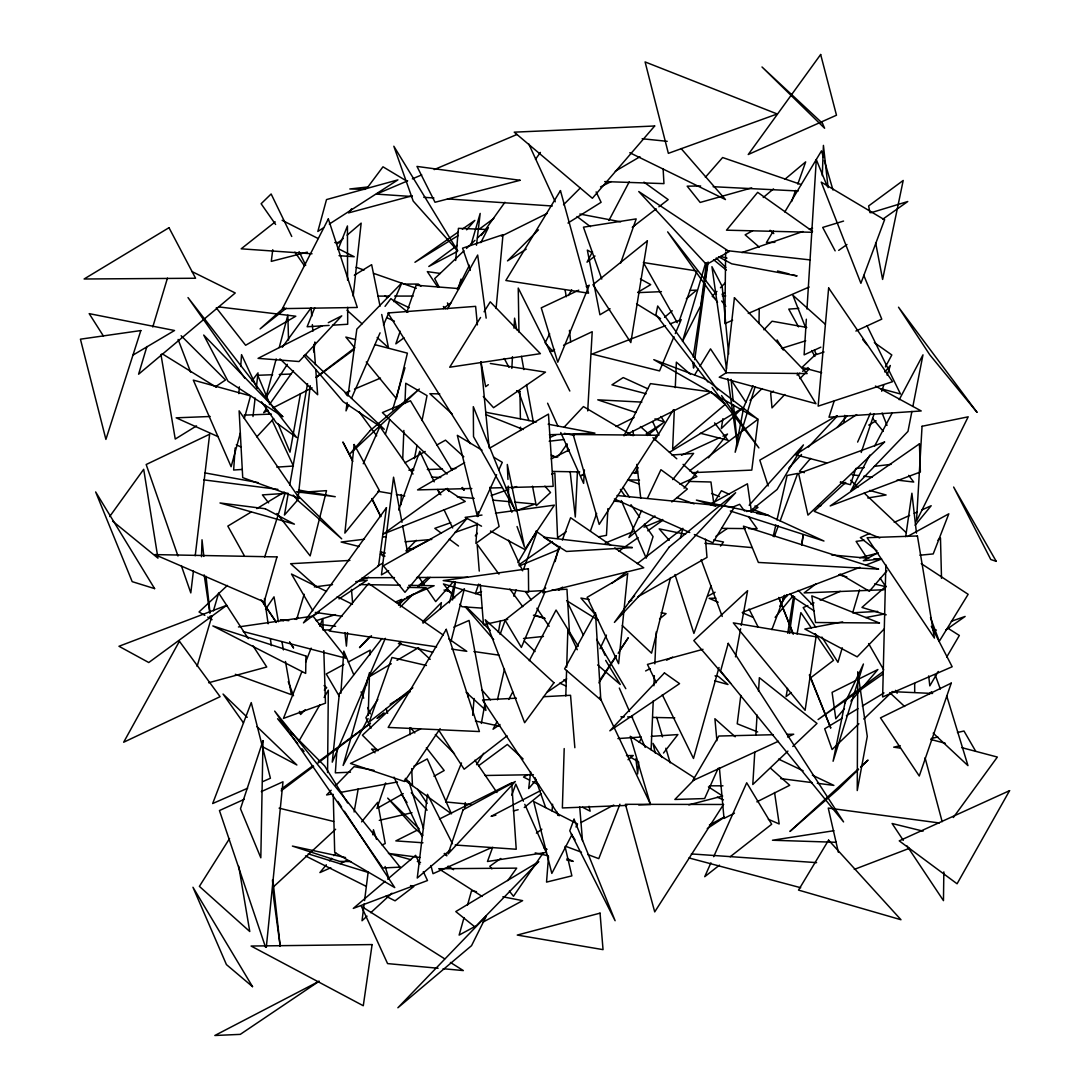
<?xml version="1.0" encoding="UTF-8"?>
<svg xmlns="http://www.w3.org/2000/svg" width="1090" height="1090" viewBox="0 0 1090 1090"><rect width="100%" height="100%" fill="white"/><g stroke="black" fill="none" stroke-linecap="round" stroke-linejoin="round"><path stroke-width="1.5" d="M327.572 772.524L328.322 690.174L324.125 697.437M725.64 252.185L724.823 323.621L732.63 320.228M943.845 871.891L943.463 900.64L907.044 845.949M758.967 323.458L759.253 308.402M885.857 564.852L882.641 696.973L952.17 666.753L931.31 626.314M201.5 556.718L202.018 539.782L203.844 556.391M368.202 715.326L369.524 672.571L343.132 765.439L368.093 718.623M564.198 748.571L562.372 807.949L626.845 805.415M565.805 695.979L566.582 670.527M566.691 667.135L567.836 629.816L577.264 649.735M822.282 175.64L823.427 145.379L828.087 187.63M400.888 504.656L401.297 494.547M402.714 459.122L403.859 430.455M404.935 403.464L405.753 383.23L427.021 395.616L422.034 420.508M674.315 409.772L672.639 448.876L725.245 404.39L711.089 392.168M675.269 387.672L676.359 362.166L690.515 374.388M651.098 749.756L653.237 700.911M653.891 685.76L654.341 675.65M654.858 663.865L656.248 631.859M577.441 471.207L575.302 517.028L570.125 471.493M511.837 368.406L512.477 356.675M514.03 328.213L514.589 318.157L516.674 329.779M607.92 508.594L606.462 535.34L598.614 536.798M584.376 469.899L583.613 483.388L560.764 432.512M587.714 410.916L592.211 331.714L563.571 345.23M754.771 752.291L752.795 784.5L787.92 751.092M755.82 735.341L757.073 715.013M758.531 691.278L759.362 677.721L816.996 723.447L792.771 746.486M806.341 319.207L804.12 354.863L820.865 347.165M806.981 309.029L816.301 159.603L827.215 186.199M235.154 447.963L233.642 470.022L241.939 469.463M238.874 393.654L239.337 386.868M240.727 366.512L241.544 354.631L257.185 388.204M336.987 749.184L335.339 772.851L350.476 772.197M340.857 693.39L343.8 651.125L353.746 674.656M477.325 523.282L475.908 543.392L499.111 526.497L489.887 487.271M477.802 516.578L478.156 511.551M548.515 856.699L546.54 882.096L571.882 875.87L565.029 846.453M552.071 811.001L552.603 804.229M347.56 632.582L346.402 646.111L344.917 632.595M455.661 260.496L458.44 228.341L485.009 229.418M464.817 807.595L465.239 802.567M472.665 715.285L474.096 698.499M638.699 762.087L637.636 773.954L635.892 758.749M496.073 308.47L503.008 234.663L462.569 248.179L470.281 270.388M844.082 422.007L844.736 415.317M266.301 947.251L282.991 781.789L261.3 791.613M366.512 685.406L367.03 680.364M369.673 655.172L370.205 650.131L348.228 662.052M310.2 385.642L297.924 499.724L284.435 515.08L288.237 493.457M313.811 352.084L314.887 342.015L313.43 350.34M353.16 296.153L361.158 223.137L347.111 235.154M252.989 416.544L255.128 398.054M256.477 386.296L258.03 372.862L251.845 380.873M476.466 245.223L480.186 213.408L470.839 245.454M530.653 771.884L528.691 788.561L536.185 779.963M193.421 570.969L190.804 592.906L181.322 565.628M195.219 555.777L209.648 434.229L146.169 464.517L177.97 555.995M364.142 903.896L362.03 920.75L367.017 916.159M364.564 900.531L368.175 871.877M372.821 834.804L373.461 829.749L376.5 839.327M740.805 695.447L737.222 723.787L757.673 731.949M272.759 249.76L271.287 261.368L307.298 252.131M347.124 402.537L346.021 410.875L348.746 404.635M348.01 395.861L356.825 329.153L401.856 282.869L393.681 301.603M706.443 262.922L700.72 305.677L682.476 341.429L705.68 262.799M694.262 363.052L693.567 368.093L692.872 362.003M694.725 359.673L705.094 283.877M705.557 280.512L708.105 261.981M789.487 633.426L794.596 596.666M801.804 544.864L803.194 534.849L801.627 544.85M905.695 536.662L911.908 493.225L916.472 533.119M693.213 357.139L707.519 263.494M440.36 609.228L441.395 602.606L422.511 621.899M787.743 633.304L793.506 596.584M452.582 599.977L455.443 581.896M722.902 418.696L721.321 428.602L740.451 409.786M400.03 604.991L400.875 600.031M289.708 485.132L307.571 383.625M498.362 632.459L500.378 620.987M787.539 688.349L786.094 696.578L791.367 692.545M797.09 634.026L800.864 612.635L811.423 628.072M354.114 811.968L358.215 788.792M300.472 393.613L290.008 452.173L278.168 423.928M481.344 723.447L484.968 703.595M735.477 656.848L740.628 628.726M741.227 625.415L747.604 590.671L693.812 640.579L730.627 683.321M911.894 411.421L907.984 431.395L850.813 490.977L869.847 455.075M912.875 406.434L922.985 354.836L899.196 399.717M411.748 471.929L412.415 468.605M414.404 458.658L417.061 445.388M467.678 696.701L468.359 693.376M773.219 536.444L775.848 524.903M776.966 519.971L787.103 475.499L797.689 473.428L780.127 520.925M497.435 699.862L504.452 669.26M555.151 561.554L558.38 548.488M670.514 577.618L651.548 653.183L622.281 625.578M680.405 538.201L682.885 528.337L637.269 563.666M451.056 641.179L464.394 588.75L423.002 623.167M276.192 358.882L265.851 397.727L287.338 364.305M279.217 347.56L287.842 315.201L288.537 340.012M240.386 432.907L231.121 466.711L193.311 380.11L250.536 395.888L244.351 418.424M449.312 602.852L455.075 581.842M464.013 917.644L459.135 935.084L475.376 926.268M467.556 904.973L471.548 890.721L476.494 891.675M719.005 667.489L693.485 758.476L662.298 694.752M458.222 288.741L461.029 279.122M197.099 666.371L211.951 615.85M213.395 610.959L218.654 593.028L248.248 638.549M385.424 434.147L389.716 419.568M392.577 409.854L404.976 367.739M842.257 647.814L837.951 662.298L821.901 637.051M852.789 612.417L859.492 589.881M296.644 619.461L304.165 594.268M146.905 346.525L138.594 374.211L235.249 292.978L191.813 271.478M152.777 326.986L167.451 278.127M755.166 386.664L735.164 452.255L743.734 407.156L753.04 385.778M264.693 556.976L285.253 492.789M834.123 401.202L828.972 417.225L921.214 410.957L875.433 386.051M861.223 452.486L874.153 413.819M881.701 391.269L883.854 384.825M887.097 375.151L890.326 365.491L884.78 371.949M385.656 782.92L376.922 808.467L403.245 793.615M400.221 331.197L395.834 343.868L403.968 337.818M406.815 312.176L416.135 285.226L459.122 288.618M478.687 584.104L475.349 593.655L481.548 591.625M620.646 263.153L636.192 218.899L583.45 227.17L601.762 279.054M679.206 321.032L696.878 270.988M590.467 530.898L596.666 513.417M791.64 201.514L795.577 190.409M797.812 184.074L805.674 161.865L785.086 179.141M398.681 510.038L419.786 451.26L434.215 481.848M500.078 634.434L505.242 620.115M513.853 596.244L516.142 589.881M523.609 569.198L537.37 531.021M711.048 585.752L693.908 633.413L674.969 574.539M492.666 847.298L487.462 861.509L546.226 852.434L524.794 804.311M511.755 795.182L515.802 784.119L523.404 801.204M774.268 536.757L778.369 525.68M559.933 546.444L542.766 592.728L643.74 567.781L614.76 547.943M562.304 540.068L570.601 517.723L610.618 545.109M771.87 629.625L784.732 595.235M619.924 804.202L598.778 858.648L587.769 854.546M301.916 671.549L283.468 718.392L325.46 703.186L323.825 650.648M305.609 662.175L311.141 648.128M319.752 626.273L322.831 618.452L323.199 630.32M314.697 307.857L307.135 326.755L329.112 325.406M337.995 249.583L347.438 225.957L347.587 280.198M461.492 762.973L445.633 801.94L470.717 804.379M673.974 336.701L659.545 370.913L592.074 354.073L665.554 325.637M675.296 333.595L681.196 319.602L670.255 323.825M545.109 591.666L521.361 647.419L504.997 620.074L545.777 588.055M385.329 638.331L332.259 762.155L339.358 693.567L382.018 638.454M351.47 398.395L380.069 332.832M383.476 325.024L388.926 312.53M857.626 442.077L870.46 413.137M718.16 768.3L704.617 798.575L674.86 799.461L694.861 778.996M710.925 862.844L704.726 876.701L719.454 865.16M713.678 856.686L746.704 782.797L771.679 824.244L730.177 856.767M363.256 463.754L379.933 426.599L413.028 474.027M496.604 474.695L477.393 516.347L457.337 435.332L481.998 450.156M498.743 470.062L502.299 462.351L493.593 457.119M641.738 510.393L628.944 537.506L654.913 515.952M647.433 498.334L660.935 469.708L687.368 489.015L671.794 501.945M600.018 648.673L606.435 635.102M549.673 333.744L545.123 342.832L552.93 351.539M457.269 289.259L469.422 265.197M480.813 242.648L488.402 227.619L477.42 238.042M572.087 834.436L551.826 873.403L533.691 801.545L577.55 823.945L575.983 826.942M592.497 251.749L587.019 262.172L595.004 256.027M608.915 220.493L629.257 181.798M496.986 721.784L493.048 729.224L499.997 724.482M508.798 699.426L512.736 691.986M529.277 660.704L556.063 610.046L578.245 646.275M874.602 446.096L892.056 413.178M885.407 366.921L891.811 354.972L874.344 342.614M639.203 742.276L640.811 739.306M447.581 308.811L477.679 255.046L486.167 318.144M298.973 741.05L319.929 704.712M938.245 671.467L929.811 685.869L928.666 675.936M946.692 657.066L959.35 635.47L948.068 628.331M568.312 295.54L571.705 289.804M517.9 562.617L536.798 530.735M773.437 230.889L766.447 242.525L774.922 242.321M784.786 211.964L821.492 150.856L823.413 157.382M638.195 467.61L634.666 473.401L637.568 471.657M654.954 440.101L673.47 409.69M694.643 374.933L698.172 369.142M699.93 366.24L710.517 348.868L726.308 372.698L719.25 377.222L815.96 403.709L797.389 373.257M713.5 503.526L721.403 490.732L729.019 494.206M480.554 317.476L449.72 367.221L540.395 353.651L490.241 301.835L484.069 311.795M476.548 764.703L483.674 753.245M779.786 606.163L786.898 594.827M229.554 838.551L199.388 886.374L249.774 931.514L238.751 866.346M598.846 682.885L616.313 656.085M618.153 653.264L628.276 637.759L619.856 650.321M377.862 699.453L365.872 717.656L370.927 728.338M599.268 681.018L616.109 655.894M440.142 728.651L404.472 781.489L350.517 763.436L420.577 728.978M265.538 609.296L274.012 596.843L278.413 621.709M542.902 853.32L513.485 896.28L509.371 891.061M266.546 408.587L263.671 412.647L268.208 410.317M269.434 404.513L293.428 370.655M481.276 235.44L504.929 202.236M535.476 159.331L540.408 152.423M558.707 455.797L567.127 443.957M507.804 880.584L516.674 868.13L438.739 868.73L482.216 896.457M109.668 516.565L143.689 469.3L157.955 558.148L112.583 521.088M953.341 817.5L997.35 757.059L961.612 747.604M282.269 347.288L311.1 307.884L311.74 316.236M720.49 546.09L723.515 542.003L713.609 539.986M351.593 208.817L348.555 212.891L412.279 195.764M366.771 188.502L382.971 166.811L406.979 181.226M385.043 306.372L390.901 298.592L407.837 312.285M663.497 753.04L677.898 734.565L651.234 736.35M672.748 479.614L693.608 453.399L671.917 455.02M684.057 488.197L697.832 471.03M708.446 457.827L727.521 434.052L722.929 436.163M475.294 535.844L477.393 533.283M326.319 864.779L319.901 872.586L330.788 867.749M329.534 860.868L331.673 858.28M333.812 855.677L335.952 853.075M361.607 821.86L377.658 802.349L385.22 843.565L382.113 844.954M915.123 525.271L931.187 505.733L921.949 509.902M775.126 617.349L793.193 595.658M844.45 708.677L835.812 718.787L832.092 692.354L855.732 680.569M850.922 701.102L877.886 669.519L858.688 679.097M810.565 458.44L799.488 471.343L804.42 472.638M837.147 427.457L847.121 415.835M886.947 570.779L869.357 591.27L840.049 573.967M705.366 177.288L722.615 157.532L801.232 184.564M466.615 229.813L474.858 220.398L462.324 229.159M453.535 581.447L435.687 601.612L426.313 587.987M749.157 505.297L803.425 444.897L777.075 489.505L751.078 510.393M369.851 636.424L359.509 647.651L371.472 635.729M398.599 605.236L404.349 599.01M256.804 436.858L273.699 418.669M788.833 468.128L801.531 454.476M808.453 447.036L837.311 416.026M563.952 427.348L583.436 406.584L632.459 435.578M763.913 329.807L772.047 321.223L806.764 327.422M634.625 595.849L628.835 601.952L631.778 600.263M784.814 394.485L772.006 407.892L770.657 392.986L773.437 391.106M799.951 378.639L809.271 368.897M716.92 291.384L712.22 296.235L716.103 299.478M720.449 287.746L725.15 282.909M331.169 790.236L326.591 794.951L331.537 794.051M335.747 785.522L354.059 766.638L374.006 770.344M884.249 628.916L857.176 656.848L804.829 629.025L842.679 621.886M305.336 709.617L300.595 714.495L299.409 711.361M324.316 690.12L326.687 687.681L324.098 685.583M369.374 676.154L401.256 643.604M405.902 550.845L416.326 540.286M538.474 229.854L507.49 260.892L526.211 249.174M563.503 204.784L580.193 188.079M400.194 607.13L413.355 594.009M421.735 585.671L430.1 577.332M750.015 400.371L761.978 388.612M419.418 586.011L421.844 583.641M858.607 769.308L838.564 788.942L789.923 831.452L858.116 769.145M860.964 767.006L868.035 760.084L860.596 766.87M858.906 723.746L832.092 749.525L824.694 728.788L842.052 718.296M863.784 719.059L890.598 693.267M463.986 250.795L434.706 278.604L439.188 287.188M466.438 248.479L474.981 240.359M816.546 353.582L801.954 367.425L821.656 372.739M227.401 585.439L199.034 611.967L204.825 615.387M408.123 692.423L362.425 735.219L377.917 750.792M273.263 887.042L335.625 829.245M370.75 912.712L391.937 893.2M845.731 482.42L814.23 511.346L879.807 537.956M284.068 307.598L260.101 328.894L286.248 308.225M417.852 586.311L427.92 577.359M886.006 586.148L861.945 607.43L886.225 614.828M937.945 540.231L940.479 537.983L941.515 578.313M632.909 226.761L635.375 224.608M336.892 243.901L343.282 238.438M929.034 693.962L931.623 691.741M385.111 881.32L353.296 908.406L427.498 880.529L423.315 871.632M387.645 879.153L415.631 855.323L419.827 864.22M450.184 849.996L417.252 878.036L427.471 794.351L452.473 843.755M664.559 317.299L672.244 310.786M686.332 298.824L696.578 290.131L689.888 290.417M763.232 197.522L773.519 188.87M401.025 641.451L398.436 643.604L432.648 652.229M524.263 807.526L541.049 793.806M659.518 618.957L666.072 613.629L661.058 612.703M628.031 759.716L633.276 755.506L626.478 755.629M558.598 590.262L562.549 587.129M647.419 435.482L663.129 422.975L646.22 433.875M275.198 221.897L241.19 248.82L312.04 253.779M412.851 687.804L369.292 721.893L391.978 657.502L426.435 665.5M507.082 735.832L464.149 769.213L438.562 729.919M611.79 583.423L626.546 571.991M632.255 227.306L656.207 208.844M658.864 206.8L668.184 199.62L643.931 182.125M815.988 583.845L804.12 592.919L883.936 589.745M809.802 678.471L833.509 660.377L815.266 633.699M316.018 377.304L354.822 347.805M295.199 619.406L297.897 617.362M689.589 470.853L758.163 419.132L751.8 470.103L691.891 472.679M281.166 790.836L313.647 766.311M317.708 763.245L370.477 723.365M443.289 308.565L451.41 302.502M457.241 245.441L428.792 266.491L457.078 251.586M478.919 229.418L493.825 218.395M316.236 377.481L354.209 349.399M281.37 789.01L312.844 765.752M318.321 761.706L370.328 723.256M478.633 765.711L507.381 744.456L523.132 758.967M488.334 384.702L485.649 386.678L480.935 361.798M883.35 671.44L818.072 719.591L883.281 673.852M500.773 858.457L489.819 866.264L491.876 868.866M536.389 833.114L541.866 829.204M838.687 250.373L846.971 244.514M882.886 219.117L907.752 201.527L870.842 212.768M618.847 551.186L638.141 537.615M647.787 530.83L662.938 520.162M518.84 564.906L552.249 541.498M557.808 537.602L566.16 531.756M945.725 630.061L965.141 616.436L951.352 621.3M458.141 232.088L414.936 262.281L458.345 235.454M715.953 536.266L727.166 528.555M750.996 512.191L758.013 507.381L754.961 505.992M547.221 692.177L566.677 678.866M797.049 375.069L799.815 373.175M802.594 371.295L808.153 367.521M215.643 386.637L225.507 379.988L181.131 335.72M312.176 616.708L319.247 612.021M339.031 598.901L367.276 580.153L355.694 581.638M707.247 828.577L724.25 817.35M856.686 414.609L795.509 454.775L826.547 462.869M323.567 227.769L317.844 231.448L326.51 199.579L397.918 179.877L329.289 224.09M584.199 473.837L581.392 475.649L584.267 473.918M567.972 223.028L601.108 202.304L596.121 191.895M390.152 704.208L410.194 691.755M782.784 598.778L787.048 596.121L783.655 596.216M196.527 425.89L175.245 439.052L160.952 354.495M354.318 275.252L371.649 264.666L380.056 306.181M669.437 452.336L743.325 407.578M846.385 715.667L857.953 708.663M862.299 706.048L883.99 692.927M251 512.136L227.824 526.102L244.31 555.736M256.804 508.649L284.327 492.053M133.143 355.013L174.523 330.502L89.189 313.634L103.414 336.033M610.073 308.756L599.922 314.778L587.346 250.114L591.761 252.526M637.664 292.379L650.716 284.626L640.402 278.999M369.633 676.509L391.269 663.756M397.032 660.349L418.655 647.583M615.305 171.171L639.953 156.756M464.626 462.651L417.565 489.914L471.806 488.483M489.642 448.167L548.474 414.091L553.161 486.358L505.706 487.598M868.757 425.1L876.101 420.835M837.011 415.631L759.798 460.13L768.164 485.977M388.667 570.71L381.459 574.852L393.558 477.188L401.978 522.328M637.677 596.911L706.988 557.412L705.489 539.223M433.956 776.298L444.189 770.521L426.354 747.713M527.901 774.595L523.513 777.047L529.577 780.14M404.908 462.787L425.209 451.478M436.804 445.006L445.51 440.169L463.809 456.751M397.496 603.329L425.577 587.742L407.496 587.374M710.762 504.03L747.427 483.81L751.31 510.842L746.296 511.455M878.05 552.657L863.307 560.75L881.619 558.966M907.534 536.471L948.818 513.812L933.217 553.924L919.905 555.232M343.827 664.437L326.251 673.961L339.113 695.965M413.9 766.147L427.239 758.926L451.464 813.821L404.513 779.977M482.761 922.263L522.614 900.64L502.844 896.798M752.522 230.848L745.138 234.827L759.226 247.103M709.386 825.007L724.142 817.064M707.587 596.244L715.095 592.224M581.106 822.487L613.725 805.047M540.654 790.563L491.1 816.328L495.882 815.156M272.759 407.987L312.122 387.822M645.607 670.95L650.117 668.647M666.617 660.199L672.625 657.12M322.327 325.719L258.058 358.365L299.041 361.539L341.756 315.855L328.294 322.681M734.483 813.167L724.019 818.44L719.386 767.728M756.869 801.859L789.719 785.291L770.698 768.355M721.962 294.259L724.986 292.76M711.361 391.964L623.93 435.768L650.43 383.625L709.713 391.732M416.898 830.335L395.834 840.894L422.961 842.774M439.461 819.012L511.687 782.824L516.224 849.246L455.184 845.009M551.24 458.904L569.334 449.87M616.041 426.531L634.121 417.497M501.455 236.135L547.18 213.395M600.522 186.881L611.19 181.567M377.971 565.683L382.536 563.407M406.883 551.254L428.193 540.64M578.763 290.172L541.253 307.843L557.767 362.193L589.254 285.212L586.256 286.629M550.014 351.634L554.538 349.495M549.919 437.512L556.009 434.692M855.882 331.047L881.769 319.138L863.798 275.348M681.509 455.252L719.85 437.581M778.41 741.255L692.709 780.658L718.828 736.036L773.3 734.715M787.593 737.031L793.724 734.21L786.912 734.374M244.242 799.324L219.444 810.551L265.592 947.333M869.588 533.46L860.351 537.615L877.028 550.927M894.222 522.369L909.632 515.434M914.251 513.363L917.33 511.973M679.847 484.205L696.878 476.575L683.076 464.354M340.121 863.607L346.347 860.841M491.236 847.748L433.016 873.69L430.918 865.514M453.808 627.131L469.068 620.428L485.908 710.421L466.111 692.259M247.621 788.234L212.673 803.534L251.245 702.6L270.415 778.246L262.826 781.571M807.813 605.563L803.18 607.593L815.661 627.227M810.905 604.214L813.985 602.852M820.171 600.14L840.254 591.325M748.244 313.457L809.121 287.038M407.66 180.858L376.431 194.102L411.938 196.513M412.347 178.869L421.721 174.891M434.202 169.59L516.973 134.479M349.89 391.038L345.298 392.986L347.26 395.656M354.482 389.103L380.492 378.094M395.629 601.966L401.801 599.364M406.42 597.415L434.161 585.725L408.709 585.33M519.29 565.914L559.47 549.224M605.182 543.093L633.113 531.62M643.972 527.151L662.584 519.508M731.962 507.409L739.647 504.302L744.511 511.074M742.426 612.321L859.901 567.331M866.25 564.906L880.543 559.429L873.785 558.816M854.288 869.398L909.469 848.293M359.25 580.657L368.665 577.169M491.154 495.582L508.676 489.383M511.864 488.252L516.633 486.562M551.676 474.164L554.865 473.033L557.617 538.46M450.81 522.655L434.801 528.337L441.382 533.242M454.803 532.492L477.27 524.522M515.761 510.856L535.013 504.03L514.739 502.149M741.868 252.594L802.935 231.502M809.366 229.282L812.581 228.178M824.04 351.988L816.233 354.618L814.394 349.931M781.475 348.418L805.728 340.788M316.209 620.646L335.488 614.61M843.565 221.066L822.705 227.428L835.144 250.864M751.719 187.902L700.162 202.44L687.177 186.172L700.666 185.981M208.64 682.749L266.75 666.998L252.88 645.662M702.982 649.327L647.446 664.423L656.357 682.626M688.798 804.856L722.643 796.041L708.432 786.857M859.683 557.78L877.736 553.148M513.404 810.905L518.186 809.734M379.266 820.361L411.979 812.704M900.231 745.669L893.691 747.168L900.381 748.135M931.296 738.516L937.822 737.017M957.442 732.507L963.982 731.009L975.605 751.105M507.722 619.406L483.497 624.693L480.322 584.499M865.705 617.54L883.813 614.12M341.429 792.239L397.455 781.98M817.841 506.142L821.165 505.596M867.79 497.98L886.102 494.996L869.725 490.432M833.932 830.703L772.469 840.24L836.289 842.298M238.451 626.954L312.98 616.123L346.388 658.333L243.261 631.56M481.984 515.066L465.157 517.369L481.548 526.197M495.459 513.213L554.36 505.133L524.74 549.469L490.486 531.007M864.316 540.286L856.1 541.376L866.305 556.99M314.315 586.924L332.518 584.594M364.442 539.237L341.116 542.03L359.141 546.512M382.767 537.043L386.105 536.648M549.183 441.246L564.198 439.474M864.234 467.528L855.841 468.523L850.445 484.709L840.581 482.121M874.316 466.343L891.116 464.354M368.147 186.935L349.808 188.979L365.082 189.347M523.5 638.508L543.447 636.424M405.071 541.784L431.79 539.427M798.779 308.388L788.751 309.124L798.561 326.877M276.833 467.133L293.442 466.03L272.118 420.25M287.706 493.225L262.404 494.901L268.63 502.858M297.829 492.557L326.51 490.65L310.159 555.886L276.942 513.458M617.907 738.584L641.233 737.017M332.491 325.202L347.696 324.261L347.656 307.312M543.733 590.548L525.489 591.597L531.171 599.922M552.031 590.072L566.964 589.213L569.58 634.639M852.652 612.798L877.736 611.381M349.904 560.423L290.621 563.721L316.809 587.033M516.388 698.172L482.529 699.971L559.156 815.797M543.46 696.728L570.547 695.284L574.852 747.699M638.018 292.638L661.439 291.643M272.65 374.728L257.771 375.287L269.611 403.532M279.258 374.483L290.826 374.034M210.166 416.489L176.158 417.824L217.796 436.531M244.187 415.14L271.396 414.077M638.726 804.951L650.607 804.475L599.773 697.232M549.333 434.746L594.963 433.152L548.161 424.201M408.873 470.212L413.914 470.035M427.334 469.545L442.445 469.013M450.838 468.714L455.879 468.536M715.898 598.138L709.127 598.328L718.187 602.252M490.445 487.993L502.313 487.693M484.982 775.494L533.405 774.704M324.016 629.993L330.692 629.911M334.753 242.552L339.848 242.511M362.139 577.782L394.457 577.618M416.584 577.509L467.624 577.25M403.436 284.095L418.383 284.068L420.876 286.316M377.74 296.112L389.552 296.099M394.621 296.085L413.178 296.071M709.467 785.822L722.97 785.822M721.689 528.364L745.315 528.582M748.694 528.609L757.141 528.691L748.394 516.496M359.523 584.553L400.234 585.194M552.603 471.425L579.757 471.916M632.391 472.883L637.486 472.978M350.885 861.577L339.549 861.373L292.406 846.085L345.544 857.544M439.76 393.885L429.842 393.694L452.391 414.214M620.891 716.77L624.257 716.839M627.622 716.907L632.677 717.002M652.883 717.424L674.778 717.874M722.329 295.853L725.722 295.921M812.254 232.293L726.499 230.181L757.673 192.331L812.568 231.353M639.53 480.159L627.622 479.845L638.713 483.851M688.853 481.426L710.966 481.998L713.705 503.158M604.691 181.58L663.96 183.624L663.115 168.773M891.879 691.605L932.577 693.458M431.517 477.066L440.742 477.502M713.132 186.703L798.18 190.995M641.86 402.115L597.756 399.826L635.879 412.51M423.765 197.304L433.915 197.999M447.445 198.911L552.276 206.01M339.031 255.673L354.209 256.736L337.682 248.384M481.984 608.125L461.956 606.721L459.898 604.187M691.346 853.92L816.614 862.64M613.902 501.114L621.913 501.85M457.31 496.863L474.191 498.416M492.775 500.133L509.67 501.686M704.876 543.283L752.168 547.63M831.561 554.933L868.716 558.339M438.085 968.247L387.577 963.601L361.43 906.362L444.679 958.819M443.14 968.71L463.332 970.577L450.415 962.443M377.971 749.716L371.622 749.089L375.014 752.822M617.022 495.5L734.36 507.163L712.819 542.779L694.357 534.563M642.146 138.743L667.216 141.319M725.654 250.482L810.088 259.911M852.216 474.818L858.865 475.608M863.852 476.194L872.163 477.161M897.097 480.091L913.72 482.039L908.638 475.363M218.572 306.889L295.799 316.223L245.632 345.271L216.27 307.816M288.796 620.687L280.443 619.679L283.618 620.782M318.893 624.284L335.625 626.287M409.663 548.842L412.933 549.237M203.694 479.859L277.909 489.369M296.466 491.74L335.257 496.713L298.497 489.996M780.835 778.614L812.336 782.647M817.309 783.288L833.877 785.4L812.363 775.181M420.113 857.517L388.435 853.402L410.916 859.724M939.294 822.964L828.25 808.058L838.374 852.312M440.333 273.467L427.334 271.628L437.73 287.065M315.323 612.417L342.069 616.272M473.891 651.52L499.029 655.172M552.739 456.369L557.767 457.119M436.6 646.861L329.221 630.987L368.638 583.436L443.289 635.075M451.696 649.095L466.793 651.33L448.821 638.904M490.309 363.488L545.49 372.14L493.566 407.701L483.306 396.501M516.823 391.324L520.134 391.841M695.202 270.729L643.373 262.526L677.271 322.695M756.923 513.485L768.668 515.488L752.808 509.371M377.944 491.304L391.337 493.606M396.365 494.479L404.744 495.923M715.013 675.841L718.31 676.427L727.984 684.506L714.863 680.882M204.934 472.897L258.398 482.666M589.281 599.582L580.929 598.056L596.421 615.891M579.839 214.035L620.673 221.815M486.331 412.374L536.471 421.966M685.569 534.25L659.178 528.868L669.233 540.327M564.347 433.316L574.307 435.469M475.417 720.994L500.242 726.362M535.176 852.884L548.406 855.827M566.582 859.887L573.204 861.373L567.059 858.538M279.095 808.153L333.608 821.451M923.094 831.152L892.097 823.509L903.297 840.336M380.451 551.826L385.369 553.039M838.673 574.812L846.835 576.869M874.589 583.899L886.02 586.788M720.49 256.463L727.003 258.126M777.524 270.988L788.942 273.89M792.198 274.721L797.09 275.961L731.744 263.821L718.542 256.777M700.38 433.248L727.984 440.278L714.577 422.893M516.851 390.67L520.148 391.514M445.728 589.976L448.985 590.807M646.111 393.749L611.967 384.825L623.207 377.562L647.76 388.776M355.558 339.603L345.843 337.069L354.441 347.547M375.001 344.685L407.401 353.16L396.379 398.64L366.267 361.962M930.737 739.442L945.357 743.312M689.003 857.953L800.714 887.723M880.775 388.667L900.476 393.981L866.986 325.692M840.267 482.23L845.172 483.606M444.012 590.058L450.511 591.884M533.419 615.21L544.796 618.412M417.334 861.522L420.549 862.422M480.567 595.045L443.439 583.927L454.748 597.865M933.19 629.121L936.419 630.115M535.108 615.291L544.823 618.262M308.184 853.851L368.284 872.477M410.521 885.557L413.764 886.565L395.057 900.817L385.942 896.252M715.762 506.319L696.387 500.092L767.156 514.916L823.972 541.035L730.3 510.978M654.94 418.86L664.464 422.034L660.922 416.489M356.13 267.268L364.046 270.034M373.557 273.345L416.326 288.291M676.74 497.571L694.167 503.866M235.317 674.301L291.343 694.657L285.471 661.494M565.778 846.358L581.488 852.203M711.566 493.511L719.495 496.563M485.636 414.513L523.35 429.528M742.358 612.716L752.931 617.294M717.247 797.185L723.433 799.869M768.341 819.285L779.187 823.972L774.554 792.485M614.379 498.961L689.752 532.506M236.298 444.843L240.917 446.914M380.383 554.129L384.933 556.173M386.8 317.653L394.417 321.155M544.005 847.911L547.085 849.328M778.56 759.103L803.139 770.794M559.783 683.103L565.914 686.019M384.756 295.976L387.822 297.447M393.94 300.39L409.254 307.762M629.802 152.736L725.463 199.565L681.114 148.567M326.537 591.448L291.48 574.035L312.803 610.713M337.205 596.748L352.438 604.323M305.486 855.923L366.213 886.361M282.119 220.303L318.157 238.519M532.601 781.694L538.664 784.8M582.564 807.281L590.14 811.151L589.05 806.259M261.913 746.391L296.875 764.989L256.94 726.608M551.336 455.02L555.805 457.419M630.51 757.264L637.882 761.406M207.727 617.104L212.059 619.679M636.574 303.851L660.581 318.607M162.097 353.719L216.297 387.223M566.636 600.631L598.424 620.374M694.221 777.66L630.238 736.295L650.444 804.352M448.072 866.141L453.563 869.697M921.227 563.612L968.152 594.309L939.28 641.315L930.478 617.58M814.148 610.891L792.076 596.38L790.236 593.655M536.007 531.116L557.971 546.853M449.284 539.141L458.508 546.022M577.032 216.528L590.453 226.679M713.582 259.72L726.39 270.116M422.893 835.226L414.064 827.651L387.686 798.112L419.078 828.713M444.339 853.62L446.859 855.786L444.447 853.429M597.674 664.982L620.251 684.479L605.659 660.377M640.402 426.558L650.444 435.455M652.951 437.676L676.795 458.795M770.085 230.29L773.791 233.601M735.191 736.772L714.904 718.719L716.907 740.682M825.13 324.111L792.852 295.227L805.783 328.049M443.344 306.494L445.851 308.729M347.002 310.214L362.071 323.853M377.154 337.491L388.462 347.71L381.732 314.492M417.824 647.978L430.209 659.341M889.726 692.613L904.632 706.511M933.19 733.161L967.961 765.616L946.651 695.693M850.609 480.254L858.034 487.244M864.234 493.089L906.321 532.751M305.227 354.522L384.293 429.283L343.146 401.638L303.919 355.531M447.077 474.068L382.399 412.579L410.467 400.779L452.037 470.103M461.71 487.993L464.149 490.323L462.419 487.434M279.953 358.91L317.667 394.73L315.773 369.687M247.253 717.302L223.055 694.044L243.465 722.874M524.249 641.015L535.067 651.561M563.939 679.669L566.35 682.013M716.212 258.003L725.885 267.486M466.07 606.558L490.309 630.483M297.284 494.983L341.688 538.828L297.393 500.078L293.169 495.078M288.182 729.36L277.582 718.719L297.693 743.584M290.54 731.731L324.711 766.011L347.615 802.976M435.319 734.551L454.516 753.844M405.317 778.328L412.47 785.509L411.679 768.586M798.302 590.385L813.617 605.917M411.257 792.743L427.103 810.211M544.891 486.154L550.532 492.517L536.239 505.678L532.519 486.195M465.335 606.912L493.661 639.598M481.671 689.657L490.459 699.903M872.627 418.369L883.268 431.354M862.667 339.508L866.945 344.74M301.93 748.816L304.042 751.432M410.603 727.602L414.8 732.971M716.471 294.341L667.652 231.87L717.533 302.312M721.662 300.99L725.817 306.304M707.928 381.991L655.921 314.697L657.692 306.004L717.629 390.056M712.083 387.372L758.885 447.922L721.553 395.561M359.032 411.734L376.69 435.837M498.961 574.13L477.134 544.305L479.259 571.092M509.875 589.05L522.778 606.68M244.855 378.203L187.998 297.584L296.671 437.54L276.22 422.688L261.518 401.829M275.606 224.472L261.123 203.735L271.137 193.979L291.738 236.462M294.913 252.131L304.573 265.96M438.03 490.677L440.905 494.806M620.401 489.396L625.21 496.345M630.974 504.67L639.626 517.178M644.435 524.127L653.073 536.621L646.22 558.162L621.286 500.569M418.805 577.087L424.432 585.262M536.852 608.247L549.156 626.287M474.886 760.18L496.945 792.512M401.352 794.16L407.02 802.54M261.096 599.854L276.329 622.431M264.053 603.996L276.397 622.376M417.702 789.324L427.117 803.466M730.954 379.702L745.819 402.142M571.296 834.163L575.043 839.818M337.886 801.409L341.606 807.063M344.413 811.301L394.744 887.587L334.698 852.434L333.227 794.337M880.23 578.259L885.802 586.774M623.058 487.366L629.475 497.231M661.998 757.441L652.978 743.353L655.254 753.026M470.294 443.657L387.904 312.966L475.621 306.358L477.393 324.875M777.061 339.889L783.26 350.04M596.625 639.408L625.796 688.689M381.636 553.761L383.339 556.663M868.607 643.591L883.718 669.887M895.462 690.351L897.152 693.281M811.641 350.544L814.911 356.457M504.261 358.487L509.003 367.385M352.274 459.748L342.887 442.009L352.751 461.424M447.431 302.925L448.917 305.786M748.994 608.997L758.177 627.104M371.717 498.743L380.819 516.66L372.017 498.566M569.825 391.024L518.24 288.046L518.963 332.15M567.359 602.13L583.382 635.197M299.096 251.627L305.718 265.279M444.148 509.984L452.677 527.982M437.812 489.492L439.979 494.083M393.994 777.143L422.116 836.616M447.336 488.361L448.78 491.44M265.006 404.99L266.423 408.042M267.854 411.094L269.271 414.145M508.471 540.19L522.641 570.833M528.8 144.003L555.26 201.786M652.61 421.476L658.946 435.292M547.602 403.218L557.998 426.34M600.931 645.92L605.018 655.281M619.311 688.062L629.53 711.47M631.573 716.157L645.198 747.372M361.049 691.905L363.706 698.186M367.684 707.587L370.328 713.868M778.819 597.456L793.22 633.658M809.502 674.587L830.784 728.106L809.42 675.241M882.096 413.001L887.001 425.427M778.805 597.633L793.179 634.067M178.106 339.453L190.627 372.153M288.25 681.659L293.537 695.733M701.17 559.688L722.207 616.463M935.179 674.914L940.329 689.044M511.891 512.259L509.03 504.343L508.24 486.058M517.042 526.511L524.481 547.098L507.3 464.449L507.954 479.409M518.35 390.67L528.95 420.617M535.149 777.729L545.654 807.54M385.083 866.496L389.13 879.262M386.105 708.446L387.631 713.323M408.873 781.489L423.533 828.55M656.725 717.37L662.488 736.854M665.854 748.217L670.173 762.837M824.367 160.639L832.978 190.001M925.069 757.741L942.155 821.669M557.058 812.118L557.821 815.388M869.915 212.618L868.635 205.942L903.201 180.463L882.614 279.435L875.624 242.689M402.592 525.68L407.578 552.426M565.111 290.185L566.309 296.766M521.47 356.321L523.854 369.592M526.552 384.525L533.432 422.688M281.942 641.601L283.414 649.885M264.434 598.573L268.14 623.766M270.375 638.876L271.369 645.593M204.171 574.893L209.784 612.893M726.471 368.57L711.933 266.668L722.179 286.397L728.665 354.059M727.902 378.598L737.426 445.415L733.529 404.812M632.977 430.605L633.562 435.659M636.86 464.381L640.756 498.157M567.045 444.502L567.808 451.246M272.895 879.943L280.212 946.406L273.699 898.31L272.473 879.971M206.024 576.324L210.029 612.866M569.457 330.352L570.669 341.988M731.104 379.443L733.216 401.433M480.935 361.935L489.137 447.813M351.47 589.431L352.601 602.797M579.703 806.873L582.482 840.69M312.367 324.588L312.871 331.265M313.879 344.631L315.405 364.673M409.786 727.97L410.099 734.742M519.971 393.218L520.393 418.655M520.543 427.144L520.598 430.536M914.687 683.485L914.701 691.918M857.775 672.135L857.244 790.563L867.272 736.39L857.775 672.135M305.963 656.057L305.663 673.402L212.85 625.933L305.963 656.057M263.003 740.71L260.823 857.803L240.481 808.766L263.003 740.71M922.058 426.272L916.486 521.17L968.193 416.816L922.058 426.272M828.645 287.964L818.14 406.148L892.574 381.677L828.645 287.964M627.636 573.708L618.616 663.687L587.156 597.306L627.636 573.708M354.155 444.516L344.862 533.119L379.388 490.541L354.155 444.516M734.428 297.734L725.981 372.726L807.145 373.557L734.428 297.734M386.446 507.708L378.557 565.914L303.47 622.881L386.446 507.708M372.099 944.58L363.283 1005.743L251.082 946.038L372.099 944.58M816.056 636.819L805.101 710.299L733.311 622.881L816.056 636.819M647.378 240.863L630.824 342.587L592.96 284.708L647.378 240.863M844.982 702.968L833.087 761.256L863.43 664.001L844.982 702.968M728.229 643.359L720.613 671.018L843.565 821.915L728.229 643.359M276.969 556.908L264.148 601.898L154.794 554.592L276.969 556.908M140.842 330.556L105.907 439.406L80.428 339.181L140.842 330.556M463.087 809.829L448.031 854.001L515.298 781.503L463.087 809.829M951.257 683.117L919.265 775.998L880.488 717.86L951.257 683.117M574.048 819.23L569.77 830.798L615.114 920.723L574.048 819.23M884.562 219.798L860.896 283.305L821.247 182.112L884.562 219.798M486.372 915.981L471.548 945.657L397.877 1007.773L486.372 915.981M328.335 218.913L282.419 308.634L357.302 307.475L328.335 218.913M179.414 641.261L123.661 742.236L220.098 696.687L179.414 641.261M595.481 612.962L564.62 668.851L600.822 699.984L595.481 612.962M1009.572 790.659L957.075 883.786L899.223 840.853L1009.572 790.659M446.26 629.352L388.163 727.425L479.423 731.553L446.26 629.352M828.577 840.145L798.52 890.094L900.98 919.742L828.577 840.145M560.451 190.6L505.842 280.498L588.573 293.21L560.451 190.6M723.515 804.475L654.722 911.894L625.428 804.311L723.515 804.475M656.684 435.264L599.187 524.399L573.149 434.501L656.684 435.264M820.661 54.5L748.231 154.521L836.48 115.213L820.661 54.5M669.246 547.017L614.419 622.404L735.641 492.707L669.246 547.017M553.952 682.749L524.631 722.725L485.241 619.733L553.952 682.749M466.997 518.431L404.976 592.32L383.339 565.805L466.997 518.431M654.681 125.99L592.388 198.271L514.235 132.162L654.681 125.99M370.246 430.468L350.026 453.753L419.364 389.007L370.246 430.468M664.437 672.925L609.841 730.818L679.561 683.634L664.437 672.925M538.624 861.781L475.063 927.045L455.784 911.581L538.624 861.781M884.562 442.022L807.962 515.134L798.602 473.51L884.562 442.022M384.007 713.146L377.249 718.255L384.007 713.146M226.679 605.345L148.758 662.529L118.974 646.275L226.679 605.345M446.069 488.851L383.407 533.95L465.239 501.455L446.069 488.851M919.442 443.834L830.185 505.951L920.369 471.997L919.442 443.834M319.043 981.3L240.277 1034.369L214.825 1035.5L319.043 981.3M168.991 227.701L84.107 278.999L195.587 278.25L168.991 227.701M729.128 251.518L706.497 264.529L638.74 191.527L729.128 251.518M777.211 113.973L668.361 153.349L645.103 61.939L777.211 113.973M600.045 913.148L517.26 935.07L603.043 949.635L600.045 913.148M520.107 180.3L435.019 202.263L416.993 166.429L520.107 180.3M528.391 568.721L443.194 580.602L528.623 592.02L528.391 568.721M632.336 547.562L566.459 551.458L543.624 537.179L632.336 547.562M400.071 867.136L382.74 867.981L274.68 711.116L400.071 867.136M917.426 535.967L867.109 537.697L934.43 638.1L917.426 535.967M879.453 623.003L815.524 622.513L811.805 595.849L879.453 623.003M878.526 569.13L758.368 562.44L743.434 526.157L878.526 569.13M265.279 508.744L219.989 502.967L294.423 524.154L265.279 508.744M154.603 588.614L132.19 581.651L95.648 491.944L154.603 588.614M996.246 561.35L990.769 559.511L953.627 487.039L996.246 561.35M299.3 498.266L242.716 477.611L239.119 410.821L299.3 498.266M705.284 379.075L653.782 359.645L757.25 418.778L705.284 379.075M282.746 416.612L228.014 381.241L203.707 335.052L282.746 416.612M252.526 986.641L226.434 964.596L192.957 887.26L252.526 986.641M822.432 123.279L762.005 66.98L824.612 128.252L822.432 123.279M457.623 250.795L413.205 201.078L393.831 146.237L457.623 250.795M976.94 412.211L929.811 354.85L898.514 307.203L976.94 412.211M293.469 647.828L289.668 642.173L293.469 647.828M514.671 509.275L473.51 436.627L473.305 406.665L514.671 509.275M210.752 619.502L210.275 616.204L210.752 619.502"/></g></svg>
